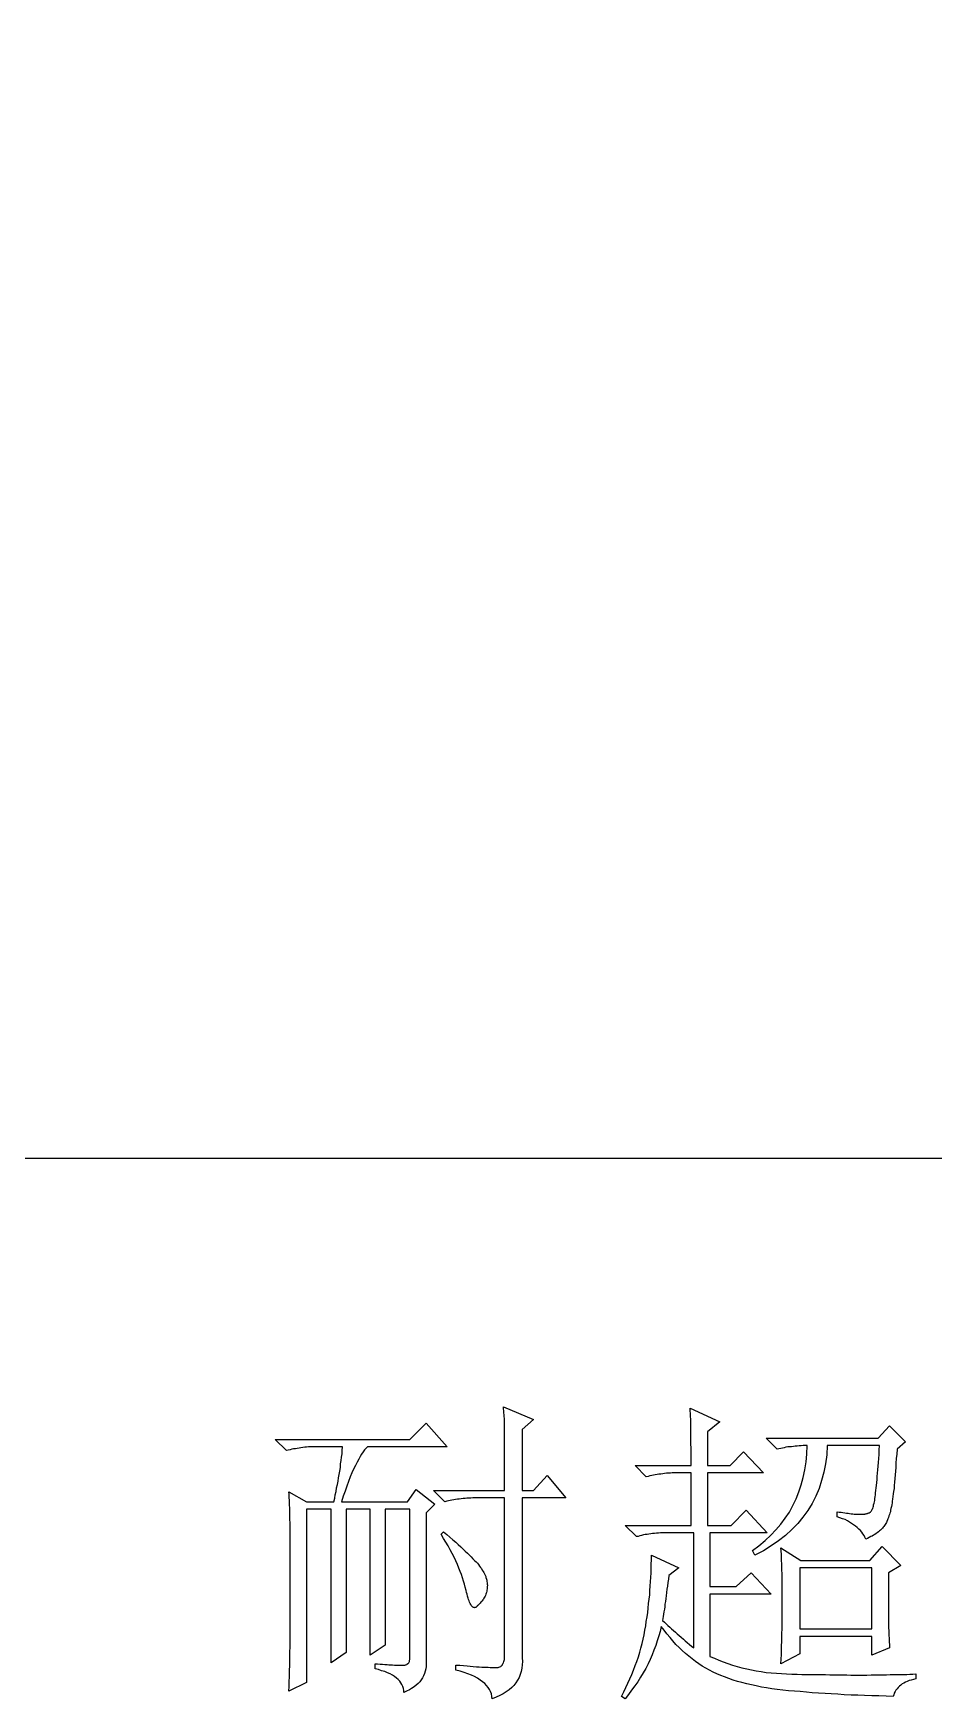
# Model space of a CAD drawing. Extents: x -325 to 325, y -324 to 275.
# Drawn here: x -164.1 to -83.2, y -323.5 to -173.9 of the extents above; entities that cross this region are included whole.
import ezdxf

# ---------------------------------------------------------------- set-up
doc = ezdxf.new("R2010")
doc.units = 0
doc.header["$MEASUREMENT"] = 0
doc.layers.get('0').update_dxf_attribs({"linetype": 'CONTINUOUS'})

msp = doc.modelspace()

# ---------------------------------------------------------------- linework, layer by layer
msp.add_lwpolyline([(-324.99998, 272.999941, -0.414214), (-322.99998, 274.999941), (-322.99998, 274.999941), (323.00002, 274.999941), (323.00002, 274.999941, -0.414214), (325.00002, 272.999941), (325.00002, 272.999941), (325.00002, -273.000059), (325.00002, -273.000059, -0.414214), (323.00002, -275.000059), (323.00002, -275.000059), (-322.99998, -275.000059), (-322.99998, -275.000059, -0.414214), (-324.99998, -273.000059), (-324.99998, -273.000059), (-324.99998, 272.999941)], format="xyb")
for points in [[(-119.193477, -298.45082), (-120.209473, -299.339824), (-120.209473, -299.339824), (-120.209473, -304.82584), (-120.209473, -304.82584), (-119.193477, -304.82584), (-119.193477, -304.82584), (-117.974473, -303.479824), (-117.974473, -303.479824), (-116.298486, -305.486836), (-116.298486, -305.486836), (-120.209473, -305.486836), (-120.209473, -305.486836), (-120.209473, -319.837832), (-120.209473, -319.837832), (-120.184463, -320.167832), (-120.184463, -320.167832), (-120.209473, -320.472832), (-120.209473, -320.472832), (-120.235488, -320.776816), (-120.235488, -320.776816), (-120.285469, -321.081816), (-120.285469, -321.081816), (-120.38748, -321.361836), (-120.38748, -321.361836), (-120.489492, -321.61582), (-120.489492, -321.61582), (-120.616484, -321.869824), (-120.616484, -321.869824), (-120.768477, -322.097832), (-120.768477, -322.097832), (-120.946484, -322.326836), (-120.946484, -322.326836), (-121.149463, -322.529824), (-121.149463, -322.529824), (-121.378467, -322.732832), (-121.378467, -322.732832), (-121.632471, -322.91082), (-121.632471, -322.91082), (-121.911484, -323.088828), (-121.911484, -323.088828), (-122.216475, -323.24082), (-122.216475, -323.24082), (-122.546475, -323.393828), (-122.546475, -323.393828), (-122.902471, -323.52084), (-122.902471, -323.52084), (-122.927471, -323.316816), (-122.927471, -323.316816), (-122.978496, -323.088828), (-122.978496, -323.088828), (-123.054492, -322.88582), (-123.054492, -322.88582), (-123.130488, -322.707832), (-123.130488, -322.707832), (-123.257471, -322.504824), (-123.257471, -322.504824), (-123.410479, -322.326836), (-123.410479, -322.326836), (-123.562471, -322.148828), (-123.562471, -322.148828), (-123.765488, -321.996836), (-123.765488, -321.996836), (-123.968467, -321.843828), (-123.968467, -321.843828), (-124.222471, -321.691816), (-124.222471, -321.691816), (-124.476475, -321.538828), (-124.476475, -321.538828), (-124.756475, -321.411816), (-124.756475, -321.411816), (-125.086475, -321.284824), (-125.086475, -321.284824), (-125.416475, -321.157813), (-125.416475, -321.157813), (-125.77249, -321.056816), (-125.77249, -321.056816), (-126.153486, -320.954824), (-126.153486, -320.954824), (-126.153486, -320.497832), (-126.153486, -320.497832), (-125.797461, -320.522813), (-125.797461, -320.522813), (-125.46749, -320.548828), (-125.46749, -320.548828), (-125.162471, -320.573828), (-125.162471, -320.573828), (-124.883486, -320.599824), (-124.883486, -320.599824), (-124.603467, -320.624824), (-124.603467, -320.624824), (-124.324482, -320.649824), (-124.324482, -320.649824), (-124.070479, -320.649824), (-124.070479, -320.649824), (-123.841475, -320.67582), (-123.841475, -320.67582), (-123.638467, -320.70082), (-123.638467, -320.70082), (-123.435479, -320.70082), (-123.435479, -320.70082), (-123.257471, -320.70082), (-123.257471, -320.70082), (-123.079492, -320.726816), (-123.079492, -320.726816), (-122.927471, -320.726816), (-122.927471, -320.726816), (-122.800488, -320.726816), (-122.800488, -320.726816), (-122.673467, -320.726816), (-122.673467, -320.726816), (-122.571484, -320.726816), (-122.571484, -320.726816), (-122.470479, -320.726816), (-122.470479, -320.726816), (-122.368467, -320.726816), (-122.368467, -320.726816), (-122.292471, -320.70082), (-122.292471, -320.70082), (-122.216475, -320.649824), (-122.216475, -320.649824), (-122.140479, -320.624824), (-122.140479, -320.624824), (-122.089492, -320.573828), (-122.089492, -320.573828), (-122.013496, -320.522813), (-122.013496, -320.522813), (-121.962471, -320.446816), (-121.962471, -320.446816), (-121.936484, -320.37082), (-121.936484, -320.37082), (-121.886475, -320.294824), (-121.886475, -320.294824), (-121.860488, -320.192813), (-121.860488, -320.192813), (-121.835488, -320.091816), (-121.835488, -320.091816), (-121.809463, -319.989824), (-121.809463, -319.989824), (-121.784492, -319.862813), (-121.784492, -319.862813), (-121.784492, -319.73582), (-121.784492, -319.73582), (-121.784492, -319.608828), (-121.784492, -319.608828), (-121.784492, -305.486836), (-121.784492, -305.486836), (-124.476475, -305.486836), (-124.476475, -305.486836), (-124.654482, -305.486836), (-124.654482, -305.486836), (-124.832471, -305.511836), (-124.832471, -305.511836), (-125.010479, -305.511836), (-125.010479, -305.511836), (-125.188486, -305.511836), (-125.188486, -305.511836), (-125.340479, -305.536836), (-125.340479, -305.536836), (-125.518486, -305.536836), (-125.518486, -305.536836), (-125.696465, -305.562832), (-125.696465, -305.562832), (-125.873486, -305.587832), (-125.873486, -305.587832), (-126.026465, -305.613809), (-126.026465, -305.613809), (-126.204473, -305.638828), (-126.204473, -305.638828), (-126.356465, -305.663828), (-126.356465, -305.663828), (-126.534473, -305.689844), (-126.534473, -305.689844), (-126.686465, -305.714824), (-126.686465, -305.714824), (-126.839473, -305.74084), (-126.839473, -305.74084), (-126.991465, -305.79084), (-126.991465, -305.79084), (-127.143486, -305.841836), (-127.143486, -305.841836), (-128.159482, -304.82584), (-128.159482, -304.82584), (-121.784492, -304.82584), (-121.784492, -304.82584), (-121.784492, -300.228828), (-121.784492, -300.228828), (-121.784492, -300.02582), (-121.784492, -300.02582), (-121.784492, -299.847832), (-121.784492, -299.847832), (-121.784492, -299.644824), (-121.784492, -299.644824), (-121.784492, -299.466816), (-121.784492, -299.466816), (-121.784492, -299.263828), (-121.784492, -299.263828), (-121.784492, -299.08582), (-121.784492, -299.08582), (-121.809463, -298.907813), (-121.809463, -298.907813), (-121.809463, -298.729844), (-121.809463, -298.729844), (-121.809463, -298.551836), (-121.809463, -298.551836), (-121.809463, -298.348848), (-121.809463, -298.348848), (-121.835488, -298.17084), (-121.835488, -298.17084), (-121.835488, -298.018848), (-121.835488, -298.018848), (-121.860488, -297.84084), (-121.860488, -297.84084), (-121.860488, -297.662832), (-121.860488, -297.662832), (-121.886475, -297.48582), (-121.886475, -297.48582), (-121.886475, -297.307813), (-121.886475, -297.307813), (-119.193477, -298.45082)], [(-107.02749, -312.44582), (-107.07749, -312.77582), (-107.07749, -312.77582), (-107.128486, -313.08082), (-107.128486, -313.08082), (-107.154473, -313.41082), (-107.154473, -313.41082), (-107.204482, -313.69082), (-107.204482, -313.69082), (-107.230469, -313.99584), (-107.230469, -313.99584), (-107.281494, -314.274824), (-107.281494, -314.274824), (-107.306465, -314.528828), (-107.306465, -314.528828), (-107.331465, -314.782832), (-107.331465, -314.782832), (-107.38249, -315.036836), (-107.38249, -315.036836), (-107.408477, -315.26584), (-107.408477, -315.26584), (-107.433486, -315.493828), (-107.433486, -315.493828), (-107.484473, -315.722832), (-107.484473, -315.722832), (-107.509482, -315.92584), (-107.509482, -315.92584), (-107.535469, -316.128828), (-107.535469, -316.128828), (-107.560469, -316.306836), (-107.560469, -316.306836), (-107.611494, -316.484844), (-107.611494, -316.484844), (-107.433486, -316.636836), (-107.433486, -316.636836), (-107.281494, -316.789844), (-107.281494, -316.789844), (-107.128486, -316.941836), (-107.128486, -316.941836), (-106.950479, -317.093828), (-106.950479, -317.093828), (-106.798486, -317.246816), (-106.798486, -317.246816), (-106.620479, -317.398809), (-106.620479, -317.398809), (-106.442471, -317.551816), (-106.442471, -317.551816), (-106.290479, -317.703809), (-106.290479, -317.703809), (-106.112461, -317.85584), (-106.112461, -317.85584), (-105.934482, -318.008848), (-105.934482, -318.008848), (-105.731475, -318.16084), (-105.731475, -318.16084), (-105.553496, -318.313828), (-105.553496, -318.313828), (-105.376465, -318.46582), (-105.376465, -318.46582), (-105.172471, -318.643848), (-105.172471, -318.643848), (-104.995479, -318.79582), (-104.995479, -318.79582), (-104.791475, -318.948828), (-104.791475, -318.948828), (-104.791475, -308.63584), (-104.791475, -308.63584), (-107.255479, -308.63584), (-107.255479, -308.63584), (-107.433486, -308.63584), (-107.433486, -308.63584), (-107.611494, -308.63584), (-107.611494, -308.63584), (-107.789473, -308.63584), (-107.789473, -308.63584), (-107.966465, -308.661816), (-107.966465, -308.661816), (-108.144473, -308.661816), (-108.144473, -308.661816), (-108.32249, -308.686816), (-108.32249, -308.686816), (-108.500469, -308.686816), (-108.500469, -308.686816), (-108.65249, -308.711836), (-108.65249, -308.711836), (-108.830469, -308.737852), (-108.830469, -308.737852), (-108.98249, -308.762813), (-108.98249, -308.762813), (-109.160469, -308.788828), (-109.160469, -308.788828), (-109.313477, -308.813848), (-109.313477, -308.813848), (-109.490469, -308.864824), (-109.490469, -308.864824), (-109.643477, -308.889844), (-109.643477, -308.889844), (-109.795469, -308.94082), (-109.795469, -308.94082), (-109.948467, -308.96584), (-109.948467, -308.96584), (-110.964492, -307.97582), (-110.964492, -307.97582), (-105.020479, -307.97582), (-105.020479, -307.97582), (-105.020479, -303.25082), (-105.020479, -303.25082), (-106.366475, -303.25082), (-106.366475, -303.25082), (-106.544482, -303.25082), (-106.544482, -303.25082), (-106.72249, -303.25082), (-106.72249, -303.25082), (-106.900469, -303.276836), (-106.900469, -303.276836), (-107.07749, -303.276836), (-107.07749, -303.276836), (-107.255479, -303.276836), (-107.255479, -303.276836), (-107.433486, -303.301836), (-107.433486, -303.301836), (-107.585479, -303.327832), (-107.585479, -303.327832), (-107.763486, -303.352832), (-107.763486, -303.352832), (-107.941494, -303.352832), (-107.941494, -303.352832), (-108.093486, -303.377832), (-108.093486, -303.377832), (-108.271494, -303.428828), (-108.271494, -303.428828), (-108.424473, -303.454824), (-108.424473, -303.454824), (-108.576494, -303.479824), (-108.576494, -303.479824), (-108.728486, -303.504824), (-108.728486, -303.504824), (-108.906494, -303.55582), (-108.906494, -303.55582), (-109.059473, -303.606836), (-109.059473, -303.606836), (-110.049473, -302.59082), (-110.049473, -302.59082), (-105.020479, -302.59082), (-105.020479, -302.59082), (-105.020479, -302.184824), (-105.020479, -302.184824), (-105.020479, -301.777832), (-105.020479, -301.777832), (-105.020479, -301.371836), (-105.020479, -301.371836), (-105.020479, -301.01582), (-105.020479, -301.01582), (-105.045479, -300.634824), (-105.045479, -300.634824), (-105.045479, -300.279824), (-105.045479, -300.279824), (-105.045479, -299.948848), (-105.045479, -299.948848), (-105.045479, -299.618848), (-105.045479, -299.618848), (-105.045479, -299.313848), (-105.045479, -299.313848), (-105.071475, -299.009824), (-105.071475, -299.009824), (-105.071475, -298.704824), (-105.071475, -298.704824), (-105.071475, -298.424844), (-105.071475, -298.424844), (-105.096475, -298.17084), (-105.096475, -298.17084), (-105.096475, -297.916836), (-105.096475, -297.916836), (-105.12249, -297.662832), (-105.12249, -297.662832), (-105.12249, -297.434844), (-105.12249, -297.434844), (-102.455479, -298.653848), (-102.455479, -298.653848), (-103.572471, -299.567813), (-103.572471, -299.567813), (-103.572471, -302.59082), (-103.572471, -302.59082), (-101.540488, -302.59082), (-101.540488, -302.59082), (-100.321484, -301.34582), (-100.321484, -301.34582), (-98.518477, -303.25082), (-98.518477, -303.25082), (-103.572471, -303.25082), (-103.572471, -303.25082), (-103.572471, -307.97582), (-103.572471, -307.97582), (-101.439492, -307.97582), (-101.439492, -307.97582), (-100.09249, -306.603828), (-100.09249, -306.603828), (-98.18749, -308.63584), (-98.18749, -308.63584), (-103.344482, -308.63584), (-103.344482, -308.63584), (-103.344482, -313.436836), (-103.344482, -313.436836), (-100.981484, -313.436836), (-100.981484, -313.436836), (-99.635469, -312.217832), (-99.635469, -312.217832), (-97.85749, -314.122832), (-97.85749, -314.122832), (-103.344482, -314.122832), (-103.344482, -314.122832), (-103.344482, -319.73582), (-103.344482, -319.73582), (-102.937471, -319.887813), (-102.937471, -319.887813), (-102.556484, -320.06582), (-102.556484, -320.06582), (-102.150488, -320.218828), (-102.150488, -320.218828), (-101.743477, -320.37082), (-101.743477, -320.37082), (-101.312471, -320.497832), (-101.312471, -320.497832), (-100.905488, -320.624824), (-100.905488, -320.624824), (-100.473477, -320.751816), (-100.473477, -320.751816), (-100.04248, -320.853828), (-100.04248, -320.853828), (-99.610488, -320.929824), (-99.610488, -320.929824), (-99.178477, -321.00582), (-99.178477, -321.00582), (-98.746494, -321.081816), (-98.746494, -321.081816), (-98.289473, -321.157813), (-98.289473, -321.157813), (-97.83249, -321.208828), (-97.83249, -321.208828), (-97.375469, -321.234824), (-97.375469, -321.234824), (-96.917461, -321.259824), (-96.917461, -321.259824), (-96.460479, -321.284824), (-96.460479, -321.284824), (-95.978486, -321.31082), (-95.978486, -321.31082), (-95.520479, -321.31082), (-95.520479, -321.31082), (-95.089482, -321.33582), (-95.089482, -321.33582), (-94.631475, -321.33582), (-94.631475, -321.33582), (-94.200479, -321.33582), (-94.200479, -321.33582), (-93.793467, -321.361836), (-93.793467, -321.361836), (-93.361484, -321.361836), (-93.361484, -321.361836), (-92.955488, -321.361836), (-92.955488, -321.361836), (-92.574492, -321.386816), (-92.574492, -321.386816), (-92.168467, -321.386816), (-92.168467, -321.386816), (-91.787471, -321.386816), (-91.787471, -321.386816), (-91.431484, -321.386816), (-91.431484, -321.386816), (-91.050488, -321.386816), (-91.050488, -321.386816), (-90.694473, -321.411816), (-90.694473, -321.411816), (-90.364473, -321.411816), (-90.364473, -321.411816), (-90.009463, -321.411816), (-90.009463, -321.411816), (-89.628477, -321.411816), (-89.628477, -321.411816), (-89.24748, -321.411816), (-89.24748, -321.411816), (-88.866484, -321.386816), (-88.866484, -321.386816), (-88.510469, -321.386816), (-88.510469, -321.386816), (-88.154482, -321.386816), (-88.154482, -321.386816), (-87.824482, -321.386816), (-87.824482, -321.386816), (-87.469473, -321.386816), (-87.469473, -321.386816), (-87.164473, -321.361836), (-87.164473, -321.361836), (-86.834473, -321.361836), (-86.834473, -321.361836), (-86.529482, -321.361836), (-86.529482, -321.361836), (-86.224482, -321.33582), (-86.224482, -321.33582), (-85.945469, -321.33582), (-85.945469, -321.33582), (-85.665479, -321.33582), (-85.665479, -321.33582), (-85.386475, -321.31082), (-85.386475, -321.31082), (-85.106475, -321.31082), (-85.106475, -321.31082), (-84.852471, -321.284824), (-84.852471, -321.284824), (-84.852471, -321.742832), (-84.852471, -321.742832), (-85.056465, -321.792813), (-85.056465, -321.792813), (-85.259482, -321.843828), (-85.259482, -321.843828), (-85.43749, -321.894824), (-85.43749, -321.894824), (-85.614492, -321.97082), (-85.614492, -321.97082), (-85.76749, -322.021816), (-85.76749, -322.021816), (-85.919482, -322.123828), (-85.919482, -322.123828), (-86.07249, -322.199824), (-86.07249, -322.199824), (-86.199473, -322.30082), (-86.199473, -322.30082), (-86.326494, -322.402832), (-86.326494, -322.402832), (-86.42749, -322.504824), (-86.42749, -322.504824), (-86.529482, -322.631836), (-86.529482, -322.631836), (-86.630479, -322.758828), (-86.630479, -322.758828), (-86.70749, -322.88582), (-86.70749, -322.88582), (-86.783486, -323.012832), (-86.783486, -323.012832), (-86.834473, -323.164824), (-86.834473, -323.164824), (-86.884482, -323.316816), (-86.884482, -323.316816), (-87.519482, -323.291836), (-87.519482, -323.291836), (-88.180469, -323.266836), (-88.180469, -323.266836), (-88.815469, -323.266836), (-88.815469, -323.266836), (-89.450498, -323.24082), (-89.450498, -323.24082), (-90.059473, -323.21582), (-90.059473, -323.21582), (-90.669473, -323.189824), (-90.669473, -323.189824), (-91.279492, -323.164824), (-91.279492, -323.164824), (-91.863467, -323.113828), (-91.863467, -323.113828), (-92.447471, -323.088828), (-92.447471, -323.088828), (-93.006475, -323.062832), (-93.006475, -323.062832), (-93.590479, -323.012832), (-93.590479, -323.012832), (-94.149482, -322.986816), (-94.149482, -322.986816), (-94.682471, -322.93582), (-94.682471, -322.93582), (-95.241475, -322.88582), (-95.241475, -322.88582), (-95.749482, -322.859824), (-95.749482, -322.859824), (-96.282471, -322.808828), (-96.282471, -322.808828), (-96.790479, -322.758828), (-96.790479, -322.758828), (-97.298486, -322.681816), (-97.298486, -322.681816), (-97.781494, -322.631836), (-97.781494, -322.631836), (-98.264473, -322.554824), (-98.264473, -322.554824), (-98.721494, -322.478828), (-98.721494, -322.478828), (-99.178477, -322.377832), (-99.178477, -322.377832), (-99.610488, -322.27582), (-99.610488, -322.27582), (-100.04248, -322.173828), (-100.04248, -322.173828), (-100.473477, -322.072832), (-100.473477, -322.072832), (-100.880488, -321.97082), (-100.880488, -321.97082), (-101.261484, -321.843828), (-101.261484, -321.843828), (-101.642471, -321.716816), (-101.642471, -321.716816), (-102.023467, -321.564824), (-102.023467, -321.564824), (-102.378477, -321.437832), (-102.378477, -321.437832), (-102.734492, -321.284824), (-102.734492, -321.284824), (-103.064492, -321.132832), (-103.064492, -321.132832), (-103.394492, -320.954824), (-103.394492, -320.954824), (-103.699492, -320.776816), (-103.699492, -320.776816), (-104.029492, -320.599824), (-104.029492, -320.599824), (-104.334492, -320.39582), (-104.334492, -320.39582), (-104.639482, -320.167832), (-104.639482, -320.167832), (-104.944482, -319.938848), (-104.944482, -319.938848), (-105.249482, -319.71082), (-105.249482, -319.71082), (-105.528486, -319.456816), (-105.528486, -319.456816), (-105.833486, -319.202832), (-105.833486, -319.202832), (-106.112461, -318.922813), (-106.112461, -318.922813), (-106.39249, -318.643848), (-106.39249, -318.643848), (-106.671465, -318.338809), (-106.671465, -318.338809), (-106.925469, -318.033809), (-106.925469, -318.033809), (-107.204482, -317.703809), (-107.204482, -317.703809), (-107.458486, -317.373809), (-107.458486, -317.373809), (-107.71249, -317.043809), (-107.71249, -317.043809), (-107.814473, -317.474805), (-107.814473, -317.474805), (-107.941494, -317.881816), (-107.941494, -317.881816), (-108.068477, -318.313828), (-108.068477, -318.313828), (-108.195469, -318.744844), (-108.195469, -318.744844), (-108.373477, -319.151816), (-108.373477, -319.151816), (-108.525469, -319.583828), (-108.525469, -319.583828), (-108.703477, -319.989824), (-108.703477, -319.989824), (-108.906494, -320.39582), (-108.906494, -320.39582), (-109.109473, -320.802832), (-109.109473, -320.802832), (-109.338477, -321.208828), (-109.338477, -321.208828), (-109.59248, -321.589824), (-109.59248, -321.589824), (-109.821484, -321.996836), (-109.821484, -321.996836), (-110.100488, -322.377832), (-110.100488, -322.377832), (-110.379473, -322.758828), (-110.379473, -322.758828), (-110.659463, -323.139824), (-110.659463, -323.139824), (-110.964492, -323.52084), (-110.964492, -323.52084), (-111.294492, -323.316816), (-111.294492, -323.316816), (-111.091484, -322.91082), (-111.091484, -322.91082), (-110.88748, -322.529824), (-110.88748, -322.529824), (-110.710488, -322.123828), (-110.710488, -322.123828), (-110.53248, -321.742832), (-110.53248, -321.742832), (-110.354473, -321.33582), (-110.354473, -321.33582), (-110.20248, -320.954824), (-110.20248, -320.954824), (-110.049473, -320.548828), (-110.049473, -320.548828), (-109.89748, -320.167832), (-109.89748, -320.167832), (-109.770488, -319.76082), (-109.770488, -319.76082), (-109.643477, -319.354824), (-109.643477, -319.354824), (-109.541494, -318.973848), (-109.541494, -318.973848), (-109.440488, -318.567813), (-109.440488, -318.567813), (-109.338477, -318.16084), (-109.338477, -318.16084), (-109.26248, -317.779844), (-109.26248, -317.779844), (-109.186484, -317.373809), (-109.186484, -317.373809), (-109.109473, -316.966836), (-109.109473, -316.966836), (-109.059473, -316.58584), (-109.059473, -316.58584), (-108.98249, -316.179805), (-108.98249, -316.179805), (-108.93248, -315.773809), (-108.93248, -315.773809), (-108.881484, -315.392812), (-108.881484, -315.392812), (-108.855469, -314.98582), (-108.855469, -314.98582), (-108.805488, -314.579824), (-108.805488, -314.579824), (-108.754473, -314.198828), (-108.754473, -314.198828), (-108.728486, -313.791816), (-108.728486, -313.791816), (-108.703477, -313.41082), (-108.703477, -313.41082), (-108.678477, -313.004824), (-108.678477, -313.004824), (-108.65249, -312.623828), (-108.65249, -312.623828), (-108.62748, -312.217832), (-108.62748, -312.217832), (-108.62748, -311.836836), (-108.62748, -311.836836), (-108.62748, -311.429824), (-108.62748, -311.429824), (-108.601465, -311.048828), (-108.601465, -311.048828), (-108.601465, -310.642832), (-108.601465, -310.642832), (-106.138486, -311.759824), (-106.138486, -311.759824), (-107.02749, -312.44582)], [(-141.164463, -322.859824), (-141.139492, -322.427832), (-141.139492, -322.427832), (-141.139492, -321.996836), (-141.139492, -321.996836), (-141.113477, -321.538828), (-141.113477, -321.538828), (-141.113477, -321.03082), (-141.113477, -321.03082), (-141.088467, -320.522813), (-141.088467, -320.522813), (-141.088467, -319.964824), (-141.088467, -319.964824), (-141.088467, -319.40582), (-141.088467, -319.40582), (-141.063467, -318.79582), (-141.063467, -318.79582), (-141.063467, -318.186816), (-141.063467, -318.186816), (-141.063467, -317.52584), (-141.063467, -317.52584), (-141.063467, -316.86584), (-141.063467, -316.86584), (-141.03748, -316.154844), (-141.03748, -316.154844), (-141.03748, -315.442832), (-141.03748, -315.442832), (-141.03748, -314.68082), (-141.03748, -314.68082), (-141.03748, -313.918828), (-141.03748, -313.918828), (-141.03748, -313.106836), (-141.03748, -313.106836), (-141.03748, -312.318828), (-141.03748, -312.318828), (-141.03748, -311.556816), (-141.03748, -311.556816), (-141.03748, -310.84582), (-141.03748, -310.84582), (-141.03748, -310.159824), (-141.03748, -310.159824), (-141.063467, -309.524844), (-141.063467, -309.524844), (-141.063467, -308.91582), (-141.063467, -308.91582), (-141.063467, -308.356816), (-141.063467, -308.356816), (-141.063467, -307.822832), (-141.063467, -307.822832), (-141.088467, -307.34084), (-141.088467, -307.34084), (-141.088467, -306.883848), (-141.088467, -306.883848), (-141.088467, -306.451836), (-141.088467, -306.451836), (-141.113477, -306.07084), (-141.113477, -306.07084), (-141.113477, -305.74084), (-141.113477, -305.74084), (-141.139492, -305.43584), (-141.139492, -305.43584), (-141.139492, -305.15584), (-141.139492, -305.15584), (-141.164463, -304.927832), (-141.164463, -304.927832), (-139.589473, -305.841836), (-139.589473, -305.841836), (-137.126494, -305.841836), (-137.126494, -305.841836), (-137.049482, -305.511836), (-137.049482, -305.511836), (-136.999473, -305.206836), (-136.999473, -305.206836), (-136.92249, -304.901836), (-136.92249, -304.901836), (-136.87248, -304.597832), (-136.87248, -304.597832), (-136.795479, -304.292832), (-136.795479, -304.292832), (-136.745469, -303.987832), (-136.745469, -303.987832), (-136.694473, -303.682832), (-136.694473, -303.682832), (-136.643486, -303.377832), (-136.643486, -303.377832), (-136.59249, -303.073828), (-136.59249, -303.073828), (-136.541475, -302.742832), (-136.541475, -302.742832), (-136.516465, -302.438828), (-136.516465, -302.438828), (-136.465479, -302.133828), (-136.465479, -302.133828), (-136.440469, -301.828828), (-136.440469, -301.828828), (-136.389482, -301.523828), (-136.389482, -301.523828), (-136.364473, -301.218828), (-136.364473, -301.218828), (-136.338486, -300.914824), (-136.338486, -300.914824), (-138.700469, -300.914824), (-138.700469, -300.914824), (-138.878477, -300.914824), (-138.878477, -300.914824), (-139.056484, -300.914824), (-139.056484, -300.914824), (-139.234473, -300.914824), (-139.234473, -300.914824), (-139.41248, -300.914824), (-139.41248, -300.914824), (-139.589473, -300.939824), (-139.589473, -300.939824), (-139.74248, -300.939824), (-139.74248, -300.939824), (-139.920488, -300.964824), (-139.920488, -300.964824), (-140.09748, -300.99082), (-140.09748, -300.99082), (-140.250488, -301.01582), (-140.250488, -301.01582), (-140.428467, -301.041836), (-140.428467, -301.041836), (-140.580488, -301.066816), (-140.580488, -301.066816), (-140.758467, -301.091816), (-140.758467, -301.091816), (-140.910488, -301.117832), (-140.910488, -301.117832), (-141.063467, -301.168828), (-141.063467, -301.168828), (-141.215488, -301.193828), (-141.215488, -301.193828), (-141.36748, -301.244824), (-141.36748, -301.244824), (-142.383467, -300.228828), (-142.383467, -300.228828), (-130.293477, -300.228828), (-130.293477, -300.228828), (-128.820498, -298.78082), (-128.820498, -298.78082), (-126.940479, -300.914824), (-126.940479, -300.914824), (-134.103496, -300.914824), (-134.103496, -300.914824), (-134.230479, -301.01582), (-134.230479, -301.01582), (-134.357471, -301.168828), (-134.357471, -301.168828), (-134.484482, -301.34582), (-134.484482, -301.34582), (-134.636475, -301.549824), (-134.636475, -301.549824), (-134.763496, -301.777832), (-134.763496, -301.777832), (-134.890479, -302.006836), (-134.890479, -302.006836), (-135.043486, -302.28582), (-135.043486, -302.28582), (-135.195479, -302.59082), (-135.195479, -302.59082), (-135.348486, -302.89584), (-135.348486, -302.89584), (-135.500479, -303.25082), (-135.500479, -303.25082), (-135.652471, -303.606836), (-135.652471, -303.606836), (-135.805469, -304.012832), (-135.805469, -304.012832), (-135.95749, -304.419824), (-135.95749, -304.419824), (-136.110469, -304.876836), (-136.110469, -304.876836), (-136.287461, -305.333828), (-136.287461, -305.333828), (-136.440469, -305.841836), (-136.440469, -305.841836), (-130.522471, -305.841836), (-130.522471, -305.841836), (-129.734473, -304.724844), (-129.734473, -304.724844), (-128.058477, -306.044824), (-128.058477, -306.044824), (-128.820498, -306.832813), (-128.820498, -306.832813), (-128.820498, -320.167832), (-128.820498, -320.167832), (-128.820498, -320.39582), (-128.820498, -320.39582), (-128.845469, -320.624824), (-128.845469, -320.624824), (-128.871484, -320.853828), (-128.871484, -320.853828), (-128.921494, -321.056816), (-128.921494, -321.056816), (-128.97249, -321.259824), (-128.97249, -321.259824), (-129.074473, -321.462832), (-129.074473, -321.462832), (-129.175469, -321.64082), (-129.175469, -321.64082), (-129.27748, -321.818828), (-129.27748, -321.818828), (-129.404473, -321.996836), (-129.404473, -321.996836), (-129.556494, -322.148828), (-129.556494, -322.148828), (-129.734473, -322.30082), (-129.734473, -322.30082), (-129.91248, -322.453828), (-129.91248, -322.453828), (-130.141484, -322.60582), (-130.141484, -322.60582), (-130.344463, -322.732832), (-130.344463, -322.732832), (-130.598467, -322.859824), (-130.598467, -322.859824), (-130.85248, -322.961836), (-130.85248, -322.961836), (-130.85248, -322.783828), (-130.85248, -322.783828), (-130.87748, -322.60582), (-130.87748, -322.60582), (-130.928477, -322.427832), (-130.928477, -322.427832), (-131.004463, -322.25082), (-131.004463, -322.25082), (-131.106484, -322.097832), (-131.106484, -322.097832), (-131.20748, -321.94582), (-131.20748, -321.94582), (-131.334473, -321.792813), (-131.334473, -321.792813), (-131.487471, -321.66582), (-131.487471, -321.66582), (-131.665479, -321.513828), (-131.665479, -321.513828), (-131.84248, -321.411816), (-131.84248, -321.411816), (-132.071484, -321.284824), (-132.071484, -321.284824), (-132.300479, -321.183828), (-132.300479, -321.183828), (-132.554482, -321.081816), (-132.554482, -321.081816), (-132.833467, -321.00582), (-132.833467, -321.00582), (-133.112471, -320.903828), (-133.112471, -320.903828), (-133.417471, -320.853828), (-133.417471, -320.853828), (-133.417471, -320.39582), (-133.417471, -320.39582), (-133.189482, -320.39582), (-133.189482, -320.39582), (-132.960488, -320.421816), (-132.960488, -320.421816), (-132.757471, -320.421816), (-132.757471, -320.421816), (-132.554482, -320.446816), (-132.554482, -320.446816), (-132.350488, -320.446816), (-132.350488, -320.446816), (-132.173496, -320.472832), (-132.173496, -320.472832), (-131.995488, -320.472832), (-131.995488, -320.472832), (-131.84248, -320.472832), (-131.84248, -320.472832), (-131.690488, -320.497832), (-131.690488, -320.497832), (-131.538467, -320.497832), (-131.538467, -320.497832), (-131.411475, -320.497832), (-131.411475, -320.497832), (-131.284492, -320.497832), (-131.284492, -320.497832), (-131.18248, -320.497832), (-131.18248, -320.497832), (-131.080498, -320.497832), (-131.080498, -320.497832), (-130.979492, -320.497832), (-130.979492, -320.497832), (-130.903467, -320.497832), (-130.903467, -320.497832), (-130.826484, -320.497832), (-130.826484, -320.497832), (-130.750488, -320.497832), (-130.750488, -320.497832), (-130.699473, -320.472832), (-130.699473, -320.472832), (-130.649492, -320.472832), (-130.649492, -320.472832), (-130.57248, -320.446816), (-130.57248, -320.446816), (-130.522471, -320.421816), (-130.522471, -320.421816), (-130.496484, -320.37082), (-130.496484, -320.37082), (-130.445469, -320.34582), (-130.445469, -320.34582), (-130.395488, -320.294824), (-130.395488, -320.294824), (-130.369473, -320.243828), (-130.369473, -320.243828), (-130.344463, -320.192813), (-130.344463, -320.192813), (-130.318477, -320.116816), (-130.318477, -320.116816), (-130.318477, -320.06582), (-130.318477, -320.06582), (-130.293477, -319.989824), (-130.293477, -319.989824), (-130.293477, -319.913828), (-130.293477, -319.913828), (-130.293477, -319.837832), (-130.293477, -319.837832), (-130.293477, -306.502813), (-130.293477, -306.502813), (-132.528467, -306.502813), (-132.528467, -306.502813), (-132.528467, -318.719844), (-132.528467, -318.719844), (-133.874492, -319.608828), (-133.874492, -319.608828), (-133.874492, -306.502813), (-133.874492, -306.502813), (-136.008486, -306.502813), (-136.008486, -306.502813), (-136.008486, -319.379844), (-136.008486, -319.379844), (-137.354482, -320.294824), (-137.354482, -320.294824), (-137.354482, -306.502813), (-137.354482, -306.502813), (-139.589473, -306.502813), (-139.589473, -306.502813), (-139.589473, -322.072832), (-139.589473, -322.072832), (-141.164463, -322.859824)], [(-91.914492, -306.73084), (-91.736484, -306.756816), (-91.736484, -306.756816), (-91.558467, -306.781836), (-91.558467, -306.781836), (-91.406475, -306.806836), (-91.406475, -306.806836), (-91.228467, -306.832813), (-91.228467, -306.832813), (-91.075498, -306.857832), (-91.075498, -306.857832), (-90.923477, -306.857832), (-90.923477, -306.857832), (-90.796484, -306.883848), (-90.796484, -306.883848), (-90.644492, -306.908809), (-90.644492, -306.908809), (-90.51748, -306.908809), (-90.51748, -306.908809), (-90.390488, -306.933828), (-90.390488, -306.933828), (-90.288477, -306.933828), (-90.288477, -306.933828), (-90.161484, -306.933828), (-90.161484, -306.933828), (-90.059473, -306.933828), (-90.059473, -306.933828), (-89.958477, -306.959844), (-89.958477, -306.959844), (-89.88248, -306.959844), (-89.88248, -306.959844), (-89.780498, -306.959844), (-89.780498, -306.959844), (-89.755488, -306.959844), (-89.755488, -306.959844), (-89.704473, -306.959844), (-89.704473, -306.959844), (-89.653477, -306.959844), (-89.653477, -306.959844), (-89.628477, -306.959844), (-89.628477, -306.959844), (-89.57748, -306.933828), (-89.57748, -306.933828), (-89.526494, -306.933828), (-89.526494, -306.933828), (-89.475469, -306.933828), (-89.475469, -306.933828), (-89.424473, -306.933828), (-89.424473, -306.933828), (-89.399473, -306.908809), (-89.399473, -306.908809), (-89.348477, -306.908809), (-89.348477, -306.908809), (-89.29749, -306.908809), (-89.29749, -306.908809), (-89.24748, -306.883848), (-89.24748, -306.883848), (-89.196484, -306.883848), (-89.196484, -306.883848), (-89.145469, -306.857832), (-89.145469, -306.857832), (-89.120488, -306.857832), (-89.120488, -306.857832), (-89.069473, -306.832813), (-89.069473, -306.832813), (-89.018477, -306.832813), (-89.018477, -306.832813), (-88.96749, -306.781836), (-88.96749, -306.781836), (-88.916465, -306.756816), (-88.916465, -306.756816), (-88.891494, -306.70584), (-88.891494, -306.70584), (-88.840469, -306.654844), (-88.840469, -306.654844), (-88.789482, -306.578809), (-88.789482, -306.578809), (-88.764473, -306.502813), (-88.764473, -306.502813), (-88.713486, -306.42584), (-88.713486, -306.42584), (-88.688477, -306.324844), (-88.688477, -306.324844), (-88.66249, -306.222832), (-88.66249, -306.222832), (-88.63749, -306.09584), (-88.63749, -306.09584), (-88.586494, -305.968828), (-88.586494, -305.968828), (-88.561494, -305.841836), (-88.561494, -305.841836), (-88.535469, -305.714824), (-88.535469, -305.714824), (-88.535469, -305.536836), (-88.535469, -305.536836), (-88.510469, -305.384844), (-88.510469, -305.384844), (-88.485498, -305.206836), (-88.485498, -305.206836), (-88.459473, -305.028828), (-88.459473, -305.028828), (-88.434473, -304.82584), (-88.434473, -304.82584), (-88.408486, -304.597832), (-88.408486, -304.597832), (-88.383477, -304.368828), (-88.383477, -304.368828), (-88.358477, -304.114824), (-88.358477, -304.114824), (-88.33249, -303.83584), (-88.33249, -303.83584), (-88.30748, -303.55582), (-88.30748, -303.55582), (-88.281465, -303.276836), (-88.281465, -303.276836), (-88.256494, -302.971836), (-88.256494, -302.971836), (-88.231484, -302.641836), (-88.231484, -302.641836), (-88.205469, -302.311836), (-88.205469, -302.311836), (-88.180469, -301.95582), (-88.180469, -301.95582), (-88.154482, -301.574824), (-88.154482, -301.574824), (-88.129473, -301.193828), (-88.129473, -301.193828), (-88.104473, -300.787832), (-88.104473, -300.787832), (-92.803496, -300.787832), (-92.803496, -300.787832), (-92.853467, -301.62582), (-92.853467, -301.62582), (-92.955488, -302.412832), (-92.955488, -302.412832), (-93.10748, -303.174824), (-93.10748, -303.174824), (-93.311475, -303.936836), (-93.311475, -303.936836), (-93.539492, -304.647832), (-93.539492, -304.647832), (-93.819482, -305.333828), (-93.819482, -305.333828), (-94.174492, -305.994844), (-94.174492, -305.994844), (-94.555479, -306.629844), (-94.555479, -306.629844), (-94.987471, -307.213848), (-94.987471, -307.213848), (-95.444482, -307.797813), (-95.444482, -307.797813), (-95.978486, -308.33084), (-95.978486, -308.33084), (-96.56249, -308.864824), (-96.56249, -308.864824), (-97.171475, -309.346816), (-97.171475, -309.346816), (-97.83249, -309.804824), (-97.83249, -309.804824), (-98.543477, -310.23582), (-98.543477, -310.23582), (-99.305469, -310.642832), (-99.305469, -310.642832), (-99.534463, -310.21082), (-99.534463, -310.21082), (-98.949473, -309.778848), (-98.949473, -309.778848), (-98.391484, -309.321816), (-98.391484, -309.321816), (-97.883477, -308.838848), (-97.883477, -308.838848), (-97.425479, -308.356816), (-97.425479, -308.356816), (-96.968486, -307.848848), (-96.968486, -307.848848), (-96.58749, -307.314844), (-96.58749, -307.314844), (-96.206475, -306.756816), (-96.206475, -306.756816), (-95.901475, -306.171836), (-95.901475, -306.171836), (-95.59749, -305.562832), (-95.59749, -305.562832), (-95.343486, -304.952832), (-95.343486, -304.952832), (-95.139492, -304.317832), (-95.139492, -304.317832), (-94.96249, -303.657832), (-94.96249, -303.657832), (-94.809492, -302.971836), (-94.809492, -302.971836), (-94.708486, -302.26082), (-94.708486, -302.26082), (-94.631475, -301.549824), (-94.631475, -301.549824), (-94.606475, -300.787832), (-94.606475, -300.787832), (-94.784482, -300.787832), (-94.784482, -300.787832), (-94.96249, -300.787832), (-94.96249, -300.787832), (-95.139492, -300.812832), (-95.139492, -300.812832), (-95.317471, -300.812832), (-95.317471, -300.812832), (-95.495479, -300.837813), (-95.495479, -300.837813), (-95.673486, -300.837813), (-95.673486, -300.837813), (-95.825479, -300.863828), (-95.825479, -300.863828), (-96.003486, -300.888828), (-96.003486, -300.888828), (-96.181465, -300.888828), (-96.181465, -300.888828), (-96.333486, -300.914824), (-96.333486, -300.914824), (-96.511465, -300.939824), (-96.511465, -300.939824), (-96.663486, -300.99082), (-96.663486, -300.99082), (-96.816465, -301.01582), (-96.816465, -301.01582), (-96.968486, -301.041836), (-96.968486, -301.041836), (-97.146465, -301.091816), (-97.146465, -301.091816), (-97.298486, -301.117832), (-97.298486, -301.117832), (-98.289473, -300.126816), (-98.289473, -300.126816), (-88.231484, -300.126816), (-88.231484, -300.126816), (-87.215469, -299.009824), (-87.215469, -299.009824), (-85.76749, -300.456816), (-85.76749, -300.456816), (-86.529482, -301.117832), (-86.529482, -301.117832), (-86.554482, -301.549824), (-86.554482, -301.549824), (-86.605479, -301.95582), (-86.605479, -301.95582), (-86.630479, -302.361816), (-86.630479, -302.361816), (-86.656465, -302.742832), (-86.656465, -302.742832), (-86.681475, -303.098828), (-86.681475, -303.098828), (-86.70749, -303.428828), (-86.70749, -303.428828), (-86.73249, -303.758828), (-86.73249, -303.758828), (-86.757471, -304.063828), (-86.757471, -304.063828), (-86.783486, -304.368828), (-86.783486, -304.368828), (-86.808486, -304.647832), (-86.808486, -304.647832), (-86.859482, -304.901836), (-86.859482, -304.901836), (-86.884482, -305.13084), (-86.884482, -305.13084), (-86.910469, -305.359844), (-86.910469, -305.359844), (-86.935479, -305.587832), (-86.935479, -305.587832), (-86.961494, -305.76584), (-86.961494, -305.76584), (-86.986465, -305.943809), (-86.986465, -305.943809), (-87.011475, -306.121816), (-87.011475, -306.121816), (-87.03749, -306.273809), (-87.03749, -306.273809), (-87.088477, -306.42584), (-87.088477, -306.42584), (-87.113486, -306.578809), (-87.113486, -306.578809), (-87.138486, -306.73084), (-87.138486, -306.73084), (-87.189482, -306.857832), (-87.189482, -306.857832), (-87.215469, -306.984844), (-87.215469, -306.984844), (-87.265479, -307.111836), (-87.265479, -307.111836), (-87.316465, -307.238809), (-87.316465, -307.238809), (-87.36749, -307.36584), (-87.36749, -307.36584), (-87.39249, -307.467813), (-87.39249, -307.467813), (-87.443486, -307.594844), (-87.443486, -307.594844), (-87.494482, -307.69584), (-87.494482, -307.69584), (-87.545469, -307.772813), (-87.545469, -307.772813), (-87.596494, -307.873809), (-87.596494, -307.873809), (-87.67249, -307.97582), (-87.67249, -307.97582), (-87.723477, -308.051816), (-87.723477, -308.051816), (-87.773486, -308.127813), (-87.773486, -308.127813), (-87.850469, -308.203809), (-87.850469, -308.203809), (-87.926494, -308.28082), (-87.926494, -308.28082), (-88.02749, -308.381816), (-88.02749, -308.381816), (-88.104473, -308.457813), (-88.104473, -308.457813), (-88.205469, -308.534824), (-88.205469, -308.534824), (-88.30748, -308.61082), (-88.30748, -308.61082), (-88.408486, -308.686816), (-88.408486, -308.686816), (-88.535469, -308.762813), (-88.535469, -308.762813), (-88.63749, -308.838848), (-88.63749, -308.838848), (-88.764473, -308.91582), (-88.764473, -308.91582), (-88.891494, -308.96584), (-88.891494, -308.96584), (-89.043486, -309.042832), (-89.043486, -309.042832), (-89.196484, -309.118828), (-89.196484, -309.118828), (-89.348477, -309.194824), (-89.348477, -309.194824), (-89.424473, -309.016816), (-89.424473, -309.016816), (-89.501484, -308.864824), (-89.501484, -308.864824), (-89.60248, -308.711836), (-89.60248, -308.711836), (-89.704473, -308.559844), (-89.704473, -308.559844), (-89.831484, -308.407852), (-89.831484, -308.407852), (-89.958477, -308.28082), (-89.958477, -308.28082), (-90.110469, -308.153848), (-90.110469, -308.153848), (-90.263467, -308.026816), (-90.263467, -308.026816), (-90.440469, -307.899824), (-90.440469, -307.899824), (-90.618477, -307.772813), (-90.618477, -307.772813), (-90.796484, -307.67084), (-90.796484, -307.67084), (-90.999473, -307.543848), (-90.999473, -307.543848), (-91.20248, -307.441836), (-91.20248, -307.441836), (-91.431484, -307.36584), (-91.431484, -307.36584), (-91.660488, -307.264844), (-91.660488, -307.264844), (-91.914492, -307.187832), (-91.914492, -307.187832), (-91.914492, -306.73084)], [(-127.270479, -308.534824), (-126.966494, -308.762813), (-126.966494, -308.762813), (-126.71249, -309.016816), (-126.71249, -309.016816), (-126.43249, -309.24582), (-126.43249, -309.24582), (-126.178486, -309.473848), (-126.178486, -309.473848), (-125.950469, -309.677832), (-125.950469, -309.677832), (-125.721465, -309.88082), (-125.721465, -309.88082), (-125.518486, -310.083828), (-125.518486, -310.083828), (-125.315469, -310.261816), (-125.315469, -310.261816), (-125.111475, -310.464824), (-125.111475, -310.464824), (-124.934482, -310.616816), (-124.934482, -310.616816), (-124.781475, -310.794824), (-124.781475, -310.794824), (-124.629482, -310.947832), (-124.629482, -310.947832), (-124.476475, -311.099824), (-124.476475, -311.099824), (-124.349492, -311.226816), (-124.349492, -311.226816), (-124.222471, -311.353828), (-124.222471, -311.353828), (-124.121475, -311.48082), (-124.121475, -311.48082), (-124.045479, -311.607832), (-124.045479, -311.607832), (-123.943496, -311.734824), (-123.943496, -311.734824), (-123.867471, -311.836836), (-123.867471, -311.836836), (-123.791475, -311.963828), (-123.791475, -311.963828), (-123.714492, -312.09084), (-123.714492, -312.09084), (-123.664482, -312.191836), (-123.664482, -312.191836), (-123.587471, -312.318828), (-123.587471, -312.318828), (-123.537471, -312.42082), (-123.537471, -312.42082), (-123.486475, -312.547832), (-123.486475, -312.547832), (-123.460488, -312.648828), (-123.460488, -312.648828), (-123.410479, -312.77582), (-123.410479, -312.77582), (-123.384492, -312.877832), (-123.384492, -312.877832), (-123.384492, -313.004824), (-123.384492, -313.004824), (-123.359482, -313.106836), (-123.359482, -313.106836), (-123.359482, -313.233828), (-123.359482, -313.233828), (-123.333467, -313.334824), (-123.333467, -313.334824), (-123.359482, -313.461836), (-123.359482, -313.461836), (-123.359482, -313.563828), (-123.359482, -313.563828), (-123.359482, -313.664824), (-123.359482, -313.664824), (-123.384492, -313.766836), (-123.384492, -313.766836), (-123.384492, -313.868828), (-123.384492, -313.868828), (-123.410479, -313.969824), (-123.410479, -313.969824), (-123.435479, -314.04582), (-123.435479, -314.04582), (-123.460488, -314.147832), (-123.460488, -314.147832), (-123.511475, -314.249805), (-123.511475, -314.249805), (-123.537471, -314.32584), (-123.537471, -314.32584), (-123.587471, -314.401836), (-123.587471, -314.401836), (-123.638467, -314.503828), (-123.638467, -314.503828), (-123.689492, -314.579824), (-123.689492, -314.579824), (-123.740479, -314.65584), (-123.740479, -314.65584), (-123.791475, -314.731836), (-123.791475, -314.731836), (-123.841475, -314.782832), (-123.841475, -314.782832), (-123.918486, -314.858828), (-123.918486, -314.858828), (-123.968467, -314.934824), (-123.968467, -314.934824), (-124.019492, -314.98582), (-124.019492, -314.98582), (-124.070479, -315.036836), (-124.070479, -315.036836), (-124.121475, -315.087832), (-124.121475, -315.087832), (-124.17249, -315.138809), (-124.17249, -315.138809), (-124.222471, -315.163828), (-124.222471, -315.163828), (-124.248486, -315.214805), (-124.248486, -315.214805), (-124.299482, -315.239824), (-124.299482, -315.239824), (-124.324482, -315.26584), (-124.324482, -315.26584), (-124.349492, -315.29084), (-124.349492, -315.29084), (-124.375479, -315.31582), (-124.375479, -315.31582), (-124.400479, -315.341836), (-124.400479, -315.341836), (-124.426465, -315.341836), (-124.426465, -315.341836), (-124.451475, -315.341836), (-124.451475, -315.341836), (-124.476475, -315.366836), (-124.476475, -315.366836), (-124.527471, -315.341836), (-124.527471, -315.341836), (-124.578486, -315.341836), (-124.578486, -315.341836), (-124.629482, -315.29084), (-124.629482, -315.29084), (-124.680479, -315.26584), (-124.680479, -315.26584), (-124.730479, -315.214805), (-124.730479, -315.214805), (-124.781475, -315.138809), (-124.781475, -315.138809), (-124.832471, -315.061836), (-124.832471, -315.061836), (-124.883486, -314.96084), (-124.883486, -314.96084), (-124.934482, -314.858828), (-124.934482, -314.858828), (-124.984492, -314.731836), (-124.984492, -314.731836), (-125.035479, -314.604824), (-125.035479, -314.604824), (-125.061465, -314.477832), (-125.061465, -314.477832), (-125.111475, -314.32584), (-125.111475, -314.32584), (-125.162471, -314.147832), (-125.162471, -314.147832), (-125.213486, -313.969824), (-125.213486, -313.969824), (-125.238496, -313.791816), (-125.238496, -313.791816), (-125.315469, -313.512832), (-125.315469, -313.512832), (-125.391465, -313.233828), (-125.391465, -313.233828), (-125.46749, -312.953828), (-125.46749, -312.953828), (-125.569482, -312.674824), (-125.569482, -312.674824), (-125.670479, -312.369824), (-125.670479, -312.369824), (-125.77249, -312.09084), (-125.77249, -312.09084), (-125.899482, -311.78582), (-125.899482, -311.78582), (-126.026465, -311.45582), (-126.026465, -311.45582), (-126.178486, -311.15082), (-126.178486, -311.15082), (-126.331494, -310.82082), (-126.331494, -310.82082), (-126.508486, -310.489824), (-126.508486, -310.489824), (-126.686465, -310.159824), (-126.686465, -310.159824), (-126.864482, -309.804824), (-126.864482, -309.804824), (-127.06749, -309.473848), (-127.06749, -309.473848), (-127.270479, -309.118828), (-127.270479, -309.118828), (-127.499473, -308.737852), (-127.499473, -308.737852), (-127.270479, -308.534824)], [(-96.968486, -309.981816), (-95.165479, -311.099824), (-95.165479, -311.099824), (-88.993477, -311.099824), (-88.993477, -311.099824), (-87.875469, -309.854844), (-87.875469, -309.854844), (-86.199473, -311.556816), (-86.199473, -311.556816), (-87.316465, -312.217832), (-87.316465, -312.217832), (-87.316465, -312.801836), (-87.316465, -312.801836), (-87.316465, -313.38582), (-87.316465, -313.38582), (-87.316465, -313.918828), (-87.316465, -313.918828), (-87.316465, -314.452832), (-87.316465, -314.452832), (-87.316465, -314.934824), (-87.316465, -314.934824), (-87.316465, -315.417832), (-87.316465, -315.417832), (-87.291494, -315.874824), (-87.291494, -315.874824), (-87.291494, -316.306836), (-87.291494, -316.306836), (-87.291494, -316.712832), (-87.291494, -316.712832), (-87.291494, -317.093828), (-87.291494, -317.093828), (-87.265479, -317.474805), (-87.265479, -317.474805), (-87.265479, -317.80582), (-87.265479, -317.80582), (-87.240469, -318.109844), (-87.240469, -318.109844), (-87.240469, -318.414844), (-87.240469, -318.414844), (-87.215469, -318.694824), (-87.215469, -318.694824), (-87.215469, -318.948828), (-87.215469, -318.948828), (-88.789482, -319.608828), (-88.789482, -319.608828), (-88.789482, -317.932813), (-88.789482, -317.932813), (-95.266475, -317.932813), (-95.266475, -317.932813), (-95.266475, -319.506816), (-95.266475, -319.506816), (-96.968486, -320.39582), (-96.968486, -320.39582), (-96.943486, -319.964824), (-96.943486, -319.964824), (-96.917461, -319.557813), (-96.917461, -319.557813), (-96.917461, -319.176816), (-96.917461, -319.176816), (-96.917461, -318.77082), (-96.917461, -318.77082), (-96.89249, -318.389824), (-96.89249, -318.389824), (-96.89249, -318.008848), (-96.89249, -318.008848), (-96.89249, -317.627813), (-96.89249, -317.627813), (-96.86749, -317.271836), (-96.86749, -317.271836), (-96.86749, -316.916816), (-96.86749, -316.916816), (-96.86749, -316.56084), (-96.86749, -316.56084), (-96.86749, -316.23084), (-96.86749, -316.23084), (-96.841465, -315.90084), (-96.841465, -315.90084), (-96.841465, -315.569824), (-96.841465, -315.569824), (-96.841465, -315.239824), (-96.841465, -315.239824), (-96.841465, -314.934824), (-96.841465, -314.934824), (-96.841465, -314.63084), (-96.841465, -314.63084), (-96.841465, -314.32584), (-96.841465, -314.32584), (-96.841465, -314.02082), (-96.841465, -314.02082), (-96.841465, -313.71582), (-96.841465, -313.71582), (-96.841465, -313.436836), (-96.841465, -313.436836), (-96.86749, -313.131836), (-96.86749, -313.131836), (-96.86749, -312.852832), (-96.86749, -312.852832), (-96.86749, -312.547832), (-96.86749, -312.547832), (-96.86749, -312.267832), (-96.86749, -312.267832), (-96.89249, -311.963828), (-96.89249, -311.963828), (-96.89249, -311.683828), (-96.89249, -311.683828), (-96.89249, -311.404824), (-96.89249, -311.404824), (-96.917461, -311.099824), (-96.917461, -311.099824), (-96.917461, -310.82082), (-96.917461, -310.82082), (-96.917461, -310.54082), (-96.917461, -310.54082), (-96.943486, -310.261816), (-96.943486, -310.261816), (-96.968486, -309.981816)], [(-95.266475, -311.759824), (-95.266475, -317.246816), (-95.266475, -317.246816), (-88.789482, -317.246816), (-88.789482, -317.246816), (-88.789482, -311.759824), (-88.789482, -311.759824), (-95.266475, -311.759824)]]:
    msp.add_lwpolyline(points)

doc.saveas('drawing.dxf')
